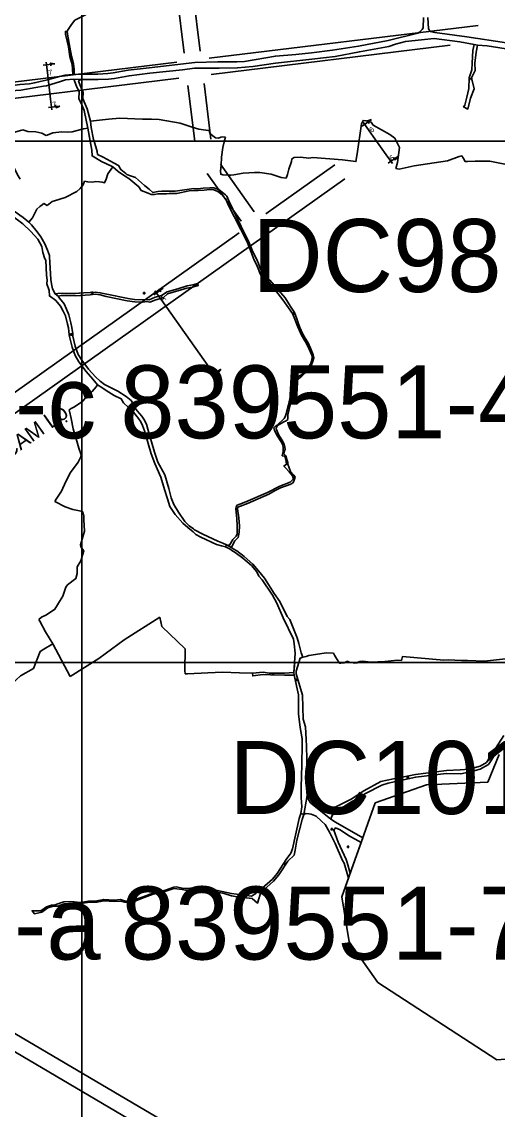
# Model space of a CAD drawing. Extents: x 548357 to 553070, y 1834500 to 1842500.
# Drawn here: x 551442 to 551900, y 1836570 to 1837615 of the extents above; entities that cross this region are included whole.
import ezdxf

# ---------------------------------------------------------------- set-up
doc = ezdxf.new("R2010")
doc.units = 0
for name, color, linetype in [('Level 10', 7, 'Continuous'), ('Level 11', 7, 'Continuous'), ('Level 13', 7, 'Continuous'), ('Level 30', 7, 'Continuous'), ('Level 52', 7, 'Continuous'), ('Level 55', 7, 'Continuous'), ('Level 61', 7, 'Continuous'), ('Level 62', 7, 'Continuous'), ('Level 8', 7, 'Continuous')]:
    doc.layers.add(name, color=color, linetype=linetype)

msp = doc.modelspace()

# ---------------------------------------------------------------- linework, layer by layer
at = {"layer": 'Level 10'}
for p, q in [((551876.6, 1837592.9), (551880, 1837592.2)), ((551491.4, 1837564.2), (551492.7, 1837564.2)), ((551492.3, 1837559.7), (551498.8, 1837559.3)), ((551474.3, 1837353.7), (551477.3, 1837351.4)), ((551637.8, 1837110.9), (551638.9, 1837112.8)), ((551638.9, 1837112.8), (551644, 1837109.9)), ((551703.7, 1836990.4), (551703.9, 1836987.9)), ((551713.3, 1836854.1), (551716.3, 1836872.3)), ((551719.4, 1836865.4), (551739.1, 1836849.5)), ((551710.4, 1836855.1), (551713.3, 1836854.1)), ((551757.7, 1836797.9), (551768.2, 1836827.2)), ((551756, 1836793), (551757.7, 1836797.9))]:
    msp.add_line(p, q, dxfattribs=at)
for points in [[(551828.2, 1837618.7), (551827.7, 1837608.9), (551826.7, 1837607.2), (551824.2, 1837604.6), (551822.6, 1837603.6), (551794.1, 1837596.8), (551765.5, 1837591.3), (551740.8, 1837587.3), (551720.5, 1837585), (551705.4, 1837583.3), (551685.9, 1837581.7), (551656.2, 1837576.7), (551648.9, 1837576.2), (551630.7, 1837576.1), (551608.4, 1837575.6), (551564.7, 1837570.5), (551544.4, 1837568.2), (551530.1, 1837565.8), (551524.8, 1837564.9), (551515.2, 1837564.3), (551504.1, 1837564.4), (551500, 1837564.4), (551492.7, 1837564.2)], [(551832.2, 1837618.8), (551832.8, 1837607.9), (551834.4, 1837605.4), (551839, 1837604.5), (551869.8, 1837600.3), (551907.8, 1837594.3), (551917.8, 1837593.7), (551932, 1837598), (551933.6, 1837593), (551914.1, 1837587.2)], [(551491.4, 1837564.2), (551490.9, 1837569.1), (551490.7, 1837573.8), (551488.6, 1837581.2), (551487.2, 1837590.7), (551484.4, 1837602.8), (551484.3, 1837605.4), (551485.8, 1837605.5), (551486.1, 1837602.8), (551488.5, 1837590.4), (551490, 1837581.7), (551492.1, 1837574.2), (551492.5, 1837569), (551492.7, 1837564.2)], [(551498.8, 1837559.3), (551500, 1837559.3), (551504.3, 1837559.4), (551515.8, 1837559.3), (551525.5, 1837559.6), (551531.2, 1837560.3), (551545.4, 1837562.8), (551565.2, 1837565.4), (551596.5, 1837568.4), (551608.3, 1837570), (551631.8, 1837570.2), (551649.5, 1837570.4), (551664.2, 1837571.8), (551686.1, 1837575.1), (551720.8, 1837578.7), (551743.3, 1837581.5), (551766.5, 1837585.9), (551794.9, 1837590.8), (551801.3, 1837593.1), (551810.8, 1837595.6), (551838.4, 1837598.5), (551863, 1837595.4), (551876.6, 1837592.9)], [(551876.6, 1837592.9), (551875.3, 1837587.1), (551874.9, 1837575.1), (551874.5, 1837568.7), (551871.8, 1837561), (551871.6, 1837550.8), (551869.7, 1837542.4), (551867.6, 1837534.8), (551866.5, 1837533), (551870.6, 1837530.9), (551873.3, 1837541.3), (551876.7, 1837550.2), (551874, 1837560.9), (551877.5, 1837568), (551877.2, 1837574.9), (551878.7, 1837585.5), (551880, 1837592.2)], [(551880, 1837592.2), (551889.2, 1837591.5), (551907.4, 1837588.7)], [(551416.3, 1837552.7), (551426.8, 1837552.5), (551440.4, 1837554.4), (551449.6, 1837555.2), (551454.5, 1837556.2), (551455.9, 1837556.4), (551467.1, 1837558.9), (551478.4, 1837562), (551483.8, 1837563.4), (551491.4, 1837564.2)], [(551320.2, 1837525.1), (551321.3, 1837526.2), (551334.4, 1837532.7), (551335.7, 1837533.2), (551339.8, 1837535.8), (551344.8, 1837537.8), (551350.5, 1837538.6), (551362.9, 1837540.2), (551368.7, 1837541.7), (551386.4, 1837544.5), (551401.6, 1837546.7), (551413.2, 1837548), (551416, 1837548), (551427, 1837548.1), (551436.7, 1837548.6), (551441.3, 1837549.2), (551455.7, 1837551.5), (551463.3, 1837553), (551465.9, 1837553.1), (551479.6, 1837557.5), (551484.4, 1837558.8), (551492.3, 1837559.7)], [(551492.3, 1837559.7), (551495, 1837552.8), (551497.4, 1837547.5), (551497.1, 1837540.8), (551499.4, 1837536.5), (551502.2, 1837529.6), (551505.9, 1837512.5), (551509.6, 1837491.6), (551509.8, 1837486), (551518.8, 1837480.6), (551528.5, 1837476), (551529.6, 1837475.5), (551534.8, 1837471.1), (551541.1, 1837466.8), (551545.1, 1837464.3), (551554.8, 1837456.3), (551557, 1837452.7), (551563.8, 1837450.2), (551566.7, 1837448.8), (551569.9, 1837449), (551573.2, 1837449.6), (551581.4, 1837449.5), (551584, 1837449.8), (551591.2, 1837450), (551602.9, 1837452.4), (551607.4, 1837452.8), (551611.7, 1837452.7), (551617.6, 1837453), (551622.7, 1837453.7), (551626.6, 1837453.4), (551630.6, 1837451.9), (551634.8, 1837448.6), (551635.9, 1837446.9), (551638.3, 1837444.9), (551640.2, 1837439.8), (551658.6, 1837403.4), (551662.6, 1837393.5), (551665.4, 1837386.1), (551667.7, 1837381.8), (551669.9, 1837376.4), (551670.9, 1837373.6), (551671.9, 1837371.7), (551673.8, 1837369.8), (551677.4, 1837367.2), (551679.4, 1837365.3), (551693.1, 1837348), (551698.3, 1837340.2), (551702.4, 1837334.9), (551704.6, 1837329.2), (551706.3, 1837324.3), (551710.5, 1837314.5), (551713.1, 1837310.3), (551715.7, 1837306), (551718.3, 1837300.5), (551720.7, 1837294.9), (551721.1, 1837292.8), (551720.8, 1837289.9), (551719.4, 1837286.1), (551715.3, 1837280.6), (551711.1, 1837276.2), (551705.9, 1837273), (551704, 1837271.2), (551703.1, 1837269.3), (551701.6, 1837262.9), (551701.2, 1837259.8), (551698.5, 1837247.3), (551696.1, 1837238.4), (551695.2, 1837235.5), (551694.4, 1837233.9), (551687.4, 1837227.8), (551685.7, 1837226.5), (551684.4, 1837225.2), (551684.9, 1837222.5), (551687.8, 1837217.2), (551691.5, 1837211.6), (551692.8, 1837209), (551693.4, 1837206.4), (551693.4, 1837204.6), (551693.2, 1837202.3), (551692.5, 1837198.3), (551695, 1837197.9), (551695.8, 1837194.7), (551696.5, 1837190.1), (551694.1, 1837188.4), (551695.4, 1837186.8), (551699.2, 1837182.8), (551702.3, 1837179.2), (551703, 1837177), (551702.8, 1837175.9), (551702, 1837174.8), (551699.9, 1837173.1), (551690.2, 1837169.1), (551678.4, 1837163.2), (551657.6, 1837154.1), (551651.7, 1837151.9), (551649.1, 1837150.8), (551648.2, 1837149.2), (551648, 1837147.4), (551648.7, 1837138.2), (551649.1, 1837130.8), (551649.2, 1837125.4), (551649, 1837123.5), (551648.1, 1837121.1), (551645, 1837117.9), (551641.9, 1837112.5), (551638.9, 1837112.8)], [(551498.8, 1837559.3), (551496.9, 1837557.7), (551498.7, 1837553), (551500, 1837549.8), (551501.2, 1837546.8), (551501.1, 1837541), (551502.2, 1837537.9), (551505.1, 1837531.2), (551508.4, 1837519.3), (551508.9, 1837513.2), (551511.2, 1837501.7), (551511.7, 1837500), (551514.6, 1837490.1), (551515.1, 1837487.4), (551520.6, 1837484.8), (551530.9, 1837478.9), (551535.2, 1837476.9), (551537.5, 1837472.9), (551542.1, 1837469.1), (551543.3, 1837468), (551546.6, 1837466.9), (551551.6, 1837465.2), (551560.1, 1837457.6), (551564.5, 1837454), (551568.3, 1837451), (551573.1, 1837451.9), (551576.7, 1837452.3), (551583.6, 1837452.3), (551589.5, 1837452.2), (551591.9, 1837452.4), (551602.9, 1837454.1), (551607.6, 1837454.8), (551611.4, 1837454.4), (551616.5, 1837454.9), (551622.8, 1837455.5), (551626.8, 1837455.3), (551631.8, 1837453.4), (551636.2, 1837449.9), (551637.8, 1837448.6), (551639.1, 1837447.3), (551641.1, 1837442.9), (551652.9, 1837418.1), (551660, 1837404.1), (551664.2, 1837394.1), (551667.7, 1837387.1), (551669.6, 1837382.9), (551671.4, 1837377.4), (551673.3, 1837374.9), (551673.4, 1837372.9), (551674.9, 1837371.4), (551678.8, 1837368.4), (551680.5, 1837366.7), (551695.1, 1837349.7), (551700.4, 1837341.6), (551704.2, 1837335.9), (551706.3, 1837329.6), (551707.9, 1837324.9), (551709.2, 1837321.3), (551711.9, 1837315.6), (551714.4, 1837311.2), (551717.2, 1837306.7), (551719.6, 1837301.4), (551722.2, 1837295.2), (551722.7, 1837292.3), (551721.9, 1837289.2), (551720.4, 1837285.4), (551716.2, 1837279.6), (551711.3, 1837274.8), (551705.1, 1837270), (551703.8, 1837268.5), (551702.4, 1837259.7), (551699.9, 1837247.1), (551697.7, 1837237.5), (551697.9, 1837233.2), (551696.2, 1837231.7), (551694, 1837230.7), (551687.9, 1837227.2), (551686.8, 1837225.7), (551686.6, 1837224), (551689.3, 1837218.1), (551692.8, 1837212.5), (551694.2, 1837209.5), (551694.9, 1837206.6), (551695.2, 1837204.3), (551694.7, 1837202.9), (551694.1, 1837200), (551695.9, 1837198.2), (551696.8, 1837194.8), (551697.7, 1837191.7), (551697.8, 1837190.3), (551700.4, 1837183.2), (551703.7, 1837179.6), (551704.8, 1837177.9), (551704.3, 1837176), (551703.6, 1837174), (551702.6, 1837172.2), (551700.8, 1837171.2), (551690.8, 1837167.4), (551685.7, 1837164.9), (551679.5, 1837161.6), (551658.9, 1837152.6), (551652.3, 1837150.1), (551649.9, 1837148.9), (551649.4, 1837147.5), (551650.7, 1837138.6), (551651.3, 1837130.9), (551651.2, 1837125.4), (551650.7, 1837123.1), (551650.1, 1837120), (551647, 1837116.7), (551643.9, 1837111.1), (551644, 1837109.9)], [(551402, 1837451.3), (551411.8, 1837446.2), (551414.4, 1837444.8), (551423.2, 1837441), (551427.8, 1837437.4), (551434.9, 1837432.9), (551443.5, 1837427), (551449, 1837422.3), (551451.7, 1837419.8), (551457.1, 1837413), (551460.6, 1837408.2), (551464.5, 1837401.5), (551466.9, 1837395.4), (551468.8, 1837390.4), (551469, 1837389.1), (551470.1, 1837367.3), (551471, 1837363.3), (551471.7, 1837358.5), (551474.3, 1837353.7)], [(551432.2, 1837429.1), (551443.4, 1837420.9), (551450.9, 1837413.6), (551457.8, 1837406.2), (551461.5, 1837399.2), (551462.4, 1837393.3), (551464.6, 1837387.2), (551465.4, 1837385.9), (551465.9, 1837371.5), (551466.7, 1837366.9), (551466.4, 1837363.4), (551468.6, 1837356.8), (551468.9, 1837351.6), (551475.1, 1837347.2), (551479.4, 1837341.9), (551482.1, 1837337), (551484.3, 1837332.6), (551486.2, 1837324.5), (551487.3, 1837320.9), (551487.9, 1837314.2), (551488, 1837312.6), (551490.8, 1837302.6), (551493.7, 1837294.4), (551497.1, 1837288.5), (551504.2, 1837279.3), (551510.7, 1837271.9), (551515.1, 1837266.5), (551519.3, 1837263.8), (551523.5, 1837260.9), (551531, 1837256), (551537.9, 1837252.8), (551540, 1837249.1), (551549.5, 1837240), (551554.5, 1837234.1), (551556.6, 1837230.7), (551558.3, 1837227.3), (551560.1, 1837222.1), (551563.7, 1837210.2), (551566.4, 1837200.3), (551570, 1837190.9), (551575.8, 1837177.9), (551579.4, 1837165.8), (551582.3, 1837157.1), (551584.6, 1837149.7), (551589.7, 1837141.9), (551596.9, 1837133.5), (551601.7, 1837129.6), (551606.8, 1837125.2), (551609.3, 1837122.8), (551614.4, 1837120.2), (551629.2, 1837113.3), (551634.1, 1837111.9), (551637.8, 1837110.9)], [(551477.3, 1837351.4), (551480.3, 1837352.1), (551484.8, 1837352.2), (551493.5, 1837351.7), (551507.9, 1837352.7), (551512.7, 1837353.3), (551517.6, 1837352.7), (551523.5, 1837351), (551543.6, 1837347), (551550.8, 1837345.9), (551558.6, 1837345.7), (551562.7, 1837346.4), (551565.4, 1837345.7), (551570.9, 1837348), (551578, 1837349.9), (551582.3, 1837353.6), (551600.8, 1837359), (551606.3, 1837360.1), (551611.8, 1837361.6), (551611.2, 1837363.6), (551606.5, 1837362.4), (551601.2, 1837361.2), (551592.1, 1837358.3), (551582, 1837355.5), (551576.4, 1837351.9), (551570.5, 1837350.4), (551564.7, 1837348), (551550.6, 1837348.2), (551544.4, 1837349.1), (551524, 1837353.2), (551517.6, 1837354.7), (551512.8, 1837355.3), (551508, 1837354.8), (551501.8, 1837354.6), (551493.9, 1837353.9), (551484.8, 1837354.1), (551481.2, 1837354.4), (551477, 1837354.1), (551474.3, 1837353.7)], [(551477.3, 1837351.4), (551478.7, 1837349.4), (551483.1, 1837344), (551485.4, 1837338.8), (551487.4, 1837333.4), (551489.4, 1837325.8), (551490.3, 1837321.2), (551491.2, 1837315.2), (551491.5, 1837312.9), (551493.6, 1837303.4), (551496.6, 1837295.6), (551500.1, 1837290), (551506.5, 1837281.3), (551513, 1837273.9), (551517.6, 1837269.9), (551521.7, 1837266.7), (551534.4, 1837260.4), (551542.6, 1837255), (551547.4, 1837251.2), (551550.9, 1837244.5), (551553.2, 1837241.5), (551557.5, 1837236.2), (551559.5, 1837233.3), (551562.2, 1837228.6), (551563.5, 1837223.8), (551567, 1837211.6), (551569.7, 1837201.7), (551572.8, 1837192.2), (551579.8, 1837180.1), (551583.5, 1837166.8), (551585.9, 1837158), (551588.2, 1837151.5), (551592.7, 1837144.2), (551599, 1837135.3), (551603.2, 1837131.1), (551607.2, 1837128.1), (551608.3, 1837127.3), (551616.2, 1837123.1), (551630.5, 1837116.5), (551635.4, 1837114.6), (551638.9, 1837112.8)], [(551637.8, 1837110.9), (551642.5, 1837108.6), (551644.1, 1837107.5), (551647.3, 1837105.5), (551654.6, 1837100), (551662.8, 1837092.9), (551668.1, 1837086.8), (551669.9, 1837082.7), (551673.2, 1837079.2), (551683.2, 1837064.7), (551687.3, 1837056.9), (551693.4, 1837042.8), (551703.1, 1837022.4), (551703.9, 1837017.8), (551704.9, 1837009), (551703.7, 1836990.4)], [(551644, 1837109.9), (551645.2, 1837109.1), (551648.7, 1837107.1), (551656, 1837101.5), (551664.2, 1837094.2), (551669.7, 1837087.9), (551675.3, 1837080.8), (551684.8, 1837066.2), (551690, 1837058.4), (551697.1, 1837044.2), (551699.6, 1837041.3), (551706.7, 1837023.7), (551708.3, 1837018.2), (551710.5, 1837009.1), (551712.2, 1837005), (551709.7, 1837004.2), (551708.4, 1837000), (551705.8, 1836991.5), (551705.7, 1836989.1), (551711.8, 1836968.5), (551712.4, 1836945.6), (551714.9, 1836938.2), (551715.4, 1836926.2), (551715.6, 1836919.7), (551716.1, 1836907.6), (551715.9, 1836900.4), (551715.7, 1836879.5), (551716.3, 1836872.3)], [(551703.7, 1836990.4), (551694.7, 1836989.7), (551679.9, 1836989.7), (551674, 1836990.6), (551664, 1836989.7), (551664.1, 1836987.1), (551674, 1836988.3), (551681, 1836988), (551694.7, 1836987.7), (551703.9, 1836987.9)], [(551703.9, 1836987.9), (551708, 1836968.8), (551708.1, 1836950.5), (551708.8, 1836945.7), (551709.6, 1836937.6), (551711.4, 1836926.8), (551711.7, 1836920.4), (551711.1, 1836903.1), (551711, 1836890), (551710.6, 1836881.3), (551710.6, 1836870.6), (551711.1, 1836861.4), (551710.4, 1836855.1)], [(551719.4, 1836865.4), (551725.6, 1836862.4), (551731.5, 1836860.9), (551735.6, 1836860.9), (551744, 1836861.6), (551758.5, 1836868.8), (551770.8, 1836876.8), (551787.1, 1836885.7), (551799.3, 1836888.3), (551812.3, 1836890.9), (551820.3, 1836892.4), (551850.1, 1836896.5), (551863.4, 1836897), (551871.9, 1836897.6), (551882.4, 1836900.5), (551888.4, 1836904), (551905.2, 1836929.9)], [(551903.3, 1836921.6), (551890.3, 1836902.1), (551882.6, 1836897.7), (551873, 1836895.2), (551863.8, 1836893.1), (551849.9, 1836893.6), (551820.6, 1836890), (551794.1, 1836884.3), (551788, 1836882.2), (551772.5, 1836874.3), (551762.4, 1836867.8), (551759.9, 1836866.8), (551745, 1836857.6), (551742.2, 1836855.7), (551740, 1836852.4), (551739.1, 1836849.5)], [(551716.3, 1836872.3), (551717.5, 1836868.6), (551719.4, 1836865.4)], [(551710.4, 1836855.1), (551708.8, 1836850.3), (551702.2, 1836821.1), (551700.8, 1836817), (551696.2, 1836811.1), (551687.7, 1836797.4), (551682.9, 1836792.1), (551673, 1836783.5), (551669.4, 1836784), (551666.9, 1836778.4), (551662.9, 1836775.8), (551643.8, 1836778.2), (551630.3, 1836781.1), (551621.2, 1836783.6), (551608.6, 1836783.8), (551599.8, 1836783.2), (551596.2, 1836783.5), (551591, 1836784.7), (551588.3, 1836784.4), (551580.3, 1836781.6), (551573, 1836780), (551568.1, 1836778.8), (551558.9, 1836775.2), (551552.1, 1836773), (551549.9, 1836772), (551547, 1836770.9), (551541.1, 1836771.4), (551537, 1836772.6), (551530.9, 1836772), (551521.1, 1836772.7), (551514.3, 1836771.4), (551506.4, 1836770.9), (551498.8, 1836769.6), (551489.3, 1836770.7), (551482.7, 1836770.2), (551476.1, 1836768), (551473.6, 1836767.3), (551471, 1836767.2), (551466.2, 1836765.5), (551460.6, 1836761.6), (551452.2, 1836761.8), (551454.4, 1836758.9), (551461.6, 1836760.5), (551467.3, 1836764.5), (551471.4, 1836766), (551474, 1836766.2), (551477, 1836766.1), (551483.1, 1836768.4), (551489.6, 1836768.9), (551499.4, 1836768.8), (551507.5, 1836770), (551514.4, 1836769.9), (551521.4, 1836771.3), (551530.9, 1836770.7), (551537, 1836771.1), (551540.9, 1836770.1), (551547.4, 1836769.2), (551550.6, 1836770.7), (551552.5, 1836771.5), (551559.8, 1836774.4), (551568.5, 1836777.7), (551573.1, 1836778.7), (551580.6, 1836780.5), (551588.4, 1836783.1), (551591.2, 1836782.7), (551596.4, 1836782.3), (551599.6, 1836781.4), (551608.6, 1836781.5), (551616.4, 1836782), (551618.4, 1836781.8), (551620.8, 1836781.6), (551630.4, 1836779.7), (551636.5, 1836778.2), (551643.7, 1836776), (551649.2, 1836775.2), (551663.5, 1836773.5), (551668.7, 1836769.1), (551672.2, 1836780.6), (551674.8, 1836782), (551684.1, 1836790.3), (551689.3, 1836796.3), (551697.9, 1836809.4), (551703.8, 1836815.1), (551704.9, 1836819.9), (551706.3, 1836829.4), (551711.7, 1836849.3), (551713.3, 1836854.1)], [(551713.3, 1836854.1), (551715.1, 1836855), (551717.9, 1836854.9), (551720.1, 1836854.6), (551725.1, 1836852.4), (551730.2, 1836847.6), (551733.5, 1836844.4), (551737.7, 1836837.3), (551743.1, 1836826.4), (551750.4, 1836809.9), (551751.8, 1836807.3), (551756, 1836793)], [(551739.1, 1836849.5), (551743.5, 1836846.9), (551769.7, 1836831.6), (551768.2, 1836827.2)], [(551757.7, 1836797.9), (551754.9, 1836808), (551753.8, 1836811.1), (551746.2, 1836827.5), (551741.9, 1836839), (551743.6, 1836841.5), (551747.9, 1836839.3), (551756, 1836834.1), (551768.2, 1836827.2)], [(551756, 1836793), (551749.7, 1836775.3), (551756.6, 1836732.1), (551784.3, 1836693.1), (551898.4, 1836618.7), (552074.7, 1836632), (552087.9, 1836623.9), (552099.3, 1836606.4), (552100.8, 1836585.9), (552091.8, 1836533.6)]]:
    msp.add_lwpolyline(points, dxfattribs=at)
at = {"layer": 'Level 11'}
for p, q in [((551488.2, 1837584.9), (551487.6, 1837584.9)), ((551488.8, 1837585.5), (551488.2, 1837584.9)), ((551488.2, 1837584.9), (551488.8, 1837584.3)), ((551488.8, 1837586.1), (551488.8, 1837585.5)), ((551489.4, 1837584.9), (551488.8, 1837585.5)), ((551488.8, 1837584.3), (551489.4, 1837584.9)), ((551490.1, 1837584.9), (551489.4, 1837584.9)), ((551488.8, 1837584.3), (551488.8, 1837583.6)), ((551873.4, 1837559.9), (551872.7, 1837559.9)), ((551874, 1837560.5), (551873.4, 1837559.9)), ((551873.4, 1837559.9), (551874, 1837559.3)), ((551874, 1837561.2), (551874, 1837560.5)), ((551874.6, 1837559.9), (551874, 1837560.5)), ((551874, 1837559.3), (551874.6, 1837559.9)), ((551874, 1837559.3), (551874, 1837558.7)), ((551875.2, 1837559.9), (551874.6, 1837559.9)), ((551509.9, 1837355.2), (551509.2, 1837354.6)), ((551509.9, 1837355.9), (551509.9, 1837355.2)), ((551510.5, 1837354.6), (551509.9, 1837355.2)), ((551559.7, 1837355.5), (551559.7, 1837354.9)), ((551509.2, 1837354.6), (551508.6, 1837354.6)), ((551509.2, 1837354.6), (551509.9, 1837354)), ((551509.9, 1837354), (551510.5, 1837354.6)), ((551509.9, 1837354), (551509.9, 1837353.4)), ((551511.1, 1837354.6), (551510.5, 1837354.6)), ((551559.1, 1837354.3), (551558.5, 1837354.3)), ((551559.7, 1837354.9), (551559.1, 1837354.3)), ((551559.1, 1837354.3), (551559.7, 1837353.6)), ((551560.4, 1837354.3), (551559.7, 1837354.9)), ((551559.7, 1837353.6), (551560.4, 1837354.3)), ((551559.7, 1837353.6), (551559.7, 1837353)), ((551561, 1837354.3), (551560.4, 1837354.3)), ((551702.9, 1837334.8), (551702.3, 1837334.8)), ((551703.5, 1837335.4), (551702.9, 1837334.8)), ((551702.9, 1837334.8), (551703.5, 1837334.2)), ((551703.5, 1837336), (551703.5, 1837335.4)), ((551704.2, 1837334.8), (551703.5, 1837335.4)), ((551703.5, 1837334.2), (551704.2, 1837334.8)), ((551704.8, 1837334.8), (551704.2, 1837334.8)), ((551703.5, 1837334.2), (551703.5, 1837333.5)), ((551489, 1837314.5), (551488.4, 1837314.5)), ((551489.6, 1837315.1), (551489, 1837314.5)), ((551489, 1837314.5), (551489.6, 1837313.9)), ((551489.6, 1837315.8), (551489.6, 1837315.1)), ((551490.2, 1837314.5), (551489.6, 1837315.1)), ((551489.6, 1837313.9), (551490.2, 1837314.5)), ((551489.6, 1837313.9), (551489.6, 1837313.3)), ((551490.9, 1837314.5), (551490.2, 1837314.5)), ((551683.6, 1836990.2), (551683.6, 1836989.5)), ((551682.9, 1836988.9), (551682.3, 1836988.9)), ((551683.6, 1836989.5), (551682.9, 1836988.9)), ((551682.9, 1836988.9), (551683.6, 1836988.3)), ((551684.2, 1836988.9), (551683.6, 1836989.5)), ((551683.6, 1836988.3), (551684.2, 1836988.9)), ((551683.6, 1836988.3), (551683.6, 1836987.7)), ((551684.8, 1836988.9), (551684.2, 1836988.9)), ((551705.5, 1836983.4), (551704.8, 1836983.4)), ((551706.1, 1836984.1), (551705.5, 1836983.4)), ((551705.5, 1836983.4), (551706.1, 1836982.8)), ((551706.1, 1836984.7), (551706.1, 1836984.1)), ((551706.7, 1836983.4), (551706.1, 1836984.1)), ((551706.1, 1836982.8), (551706.7, 1836983.4)), ((551706.1, 1836982.8), (551706.1, 1836982.2)), ((551707.3, 1836983.4), (551706.7, 1836983.4)), ((551812.3, 1836889.7), (551811.7, 1836889.7)), ((551812.9, 1836890.3), (551812.3, 1836889.7)), ((551812.3, 1836889.7), (551812.9, 1836889.1)), ((551812.9, 1836891), (551812.9, 1836890.3)), ((551813.6, 1836889.7), (551812.9, 1836890.3)), ((551812.9, 1836889.1), (551813.6, 1836889.7)), ((551812.9, 1836889.1), (551812.9, 1836888.5)), ((551814.2, 1836889.7), (551813.6, 1836889.7)), ((551739.5, 1836839.9), (551738.9, 1836839.9)), ((551740.1, 1836840.6), (551739.5, 1836839.9)), ((551739.5, 1836839.9), (551740.1, 1836839.3)), ((551740.1, 1836841.2), (551740.1, 1836840.6)), ((551740.8, 1836839.9), (551740.1, 1836840.6)), ((551740.1, 1836839.3), (551740.8, 1836839.9)), ((551740.1, 1836839.3), (551740.1, 1836838.7)), ((551741.4, 1836839.9), (551740.8, 1836839.9)), ((551754.9, 1836823.1), (551754.3, 1836823.1)), ((551755.6, 1836823.7), (551754.9, 1836823.1)), ((551754.9, 1836823.1), (551755.6, 1836822.4)), ((551755.6, 1836824.3), (551755.6, 1836823.7)), ((551756.2, 1836823.1), (551755.6, 1836823.7)), ((551755.6, 1836822.4), (551756.2, 1836823.1)), ((551756.8, 1836823.1), (551756.2, 1836823.1)), ((551755.6, 1836822.4), (551755.6, 1836821.8)), ((551694.4, 1836807), (551693.8, 1836807)), ((551695, 1836807.6), (551694.4, 1836807)), ((551694.4, 1836807), (551695, 1836806.4)), ((551695, 1836808.3), (551695, 1836807.6)), ((551695.6, 1836807), (551695, 1836807.6)), ((551695, 1836806.4), (551695.6, 1836807)), ((551695, 1836806.4), (551695, 1836805.8)), ((551696.3, 1836807), (551695.6, 1836807))]:
    msp.add_line(p, q, dxfattribs=at)
for centre in [(551488.8, 1837584.9), (551874, 1837559.9), (551509.9, 1837354.6), (551559.7, 1837354.3), (551703.5, 1837334.8), (551489.6, 1837314.5), (551683.6, 1836988.9), (551706.1, 1836983.4), (551812.9, 1836889.7), (551740.1, 1836839.9), (551755.6, 1836823.1), (551695, 1836807)]:
    msp.add_circle(centre, 0.15, dxfattribs=at)
at = {"layer": 'Level 13'}
for points in [[(551463, 1837573), (551474, 1837574.4)], [(551465.7, 1837575.9), (551466.9, 1837565.9)], [(551474, 1837574.4), (551469.9, 1837575.1), (551470.3, 1837572.3)], [(551466.9, 1837565.9), (551470, 1837540.4)], [(551467.9, 1837532.5), (551479, 1837533.8)], [(551471.2, 1837530.3), (551470, 1837540.4)], [(551479, 1837533.8), (551475.2, 1837532.1), (551474.8, 1837535)], [(551769, 1837514.4), (551778.1, 1837520.8)], [(551770.1, 1837518.2), (551775.9, 1837509.9)], [(551778.1, 1837520.8), (551774.2, 1837519.5), (551775.8, 1837517.2)], [(551775.9, 1837509.9), (551792.3, 1837486.9)], [(551798.2, 1837478.6), (551792.3, 1837486.9)], [(551794.2, 1837478.9), (551803.3, 1837485.4)], [(551803.3, 1837485.4), (551800.7, 1837482.1), (551799.1, 1837484.4)], [(551569.1, 1837352.7), (551578.2, 1837359.2)], [(551570.1, 1837356.6), (551576, 1837348.3)], [(551578.2, 1837359.2), (551574.2, 1837357.9), (551575.9, 1837355.6)], [(551576, 1837348.3), (551622.5, 1837282.8)], [(551628.3, 1837274.5), (551622.5, 1837282.8)], [(551624.4, 1837274.9), (551633.5, 1837281.3)], [(551633.5, 1837281.3), (551630.9, 1837278), (551629.3, 1837280.3)]]:
    msp.add_lwpolyline(points, dxfattribs=at)
at = {"layer": 'Level 30'}
for p, q in [((551622.4, 1837579.6), (551880.6, 1837611)), ((551624.3, 1837564.2), (551853.8, 1837592.1)), ((551324.5, 1837543.5), (551591.1, 1837575.8)), ((551332.1, 1837528.8), (551593, 1837560.4)), ((551601.9, 1837553.5), (551608.4, 1837500)), ((551617.3, 1837555.3), (551623.8, 1837501.9)), ((551633.1, 1837477.9), (551665.5, 1837432.3)), ((551676.7, 1837430.4), (551743, 1837477.5)), ((551176.8, 1837055.1), (551752.6, 1837464.1)), ((551620.4, 1837469), (551652.9, 1837423.3)), ((551163.6, 1837065.9), (551651, 1837412.1))]:
    msp.add_line(p, q, dxfattribs=at)
for points in [[(551348.5, 1837748.5), (550483.8, 1837722.1), (550485.2, 1837710), (550679.9, 1837088.9), (551354.5, 1836691.7), (551571.9, 1836563.7), (551789.1, 1836436.9), (552265, 1836150.2)], [(550031.9, 1837602.3), (550349, 1837684.3), (550351.6, 1837685), (550448.4, 1837710), (550459.8, 1837721.4), (550468.8, 1837721.6), (550470.5, 1837706.8), (550667.3, 1837078.9), (551346.9, 1836678.7), (551564.3, 1836550.7), (551781.4, 1836424), (552265.3, 1836132.4)], [(551598.1, 1837584.7), (551591.5, 1837639.3), (551606.9, 1837641.2), (551613.5, 1837586.6)]]:
    msp.add_lwpolyline(points, dxfattribs=at)
at = {"layer": 'Level 52'}
for p, q in [((551492.7, 1837564.2), (551500, 1837564.4)), ((551500, 1837564.4), (551500, 1837559.3)), ((551500, 1837549.8), (551500, 1837534.9)), ((551508.1, 1837500), (551505.9, 1837512.5)), ((551511.7, 1837500), (551508.1, 1837500)), ((551508.1, 1837500), (551511.7, 1837500)), ((551463.4, 1837440.3), (551466.7, 1837438.5)), ((551466.7, 1837438.5), (551463.4, 1837440.3)), ((551500, 1837352.1), (551500, 1837354.5)), ((551500, 1837354.5), (551500, 1837352.1)), ((551500, 1837290.1), (551496.6, 1837295.6)), ((551496.6, 1837295.6), (551500, 1837290.1)), ((551500, 1837284.7), (551500, 1837290.1)), ((551500, 1837290.1), (551500, 1837284.7)), ((551472.1, 1837017.9), (551488.7, 1836986.5)), ((551704.4, 1837000), (551708.4, 1837000))]:
    msp.add_line(p, q, dxfattribs=at)
for points in [[(551512.4, 1837628.1), (551503.5, 1837621.4), (551493.4, 1837616.2), (551490.1, 1837611.9), (551486.8, 1837607.3), (551485.8, 1837605.5), (551486.1, 1837602.8), (551488.5, 1837590.4), (551490, 1837581.7), (551492.1, 1837574.2), (551492.5, 1837569), (551492.7, 1837564.2)], [(551500, 1837559.3), (551498.8, 1837559.3), (551496.9, 1837557.7), (551498.7, 1837553), (551500, 1837549.8)], [(551500, 1837534.9), (551502.2, 1837529.6), (551505.9, 1837512.5), (551508.1, 1837500)], [(551637.8, 1837503.8), (551635.4, 1837504.2), (551633.4, 1837503.9), (551631.1, 1837503.1), (551628.3, 1837503.2), (551622.9, 1837507.5), (551622.4, 1837510.2), (551619.2, 1837510.8), (551612.2, 1837511.7), (551606, 1837513.6), (551594.3, 1837517.5), (551574.1, 1837520.9), (551566.9, 1837521.1), (551558.3, 1837521.3), (551536.5, 1837522.3), (551525.6, 1837521.3), (551514, 1837520.1), (551508.4, 1837519.3)], [(551508.4, 1837519.3), (551514, 1837520.1), (551525.6, 1837521.3), (551536.5, 1837522.3), (551558.3, 1837521.3), (551566.9, 1837521.1), (551574.1, 1837520.9), (551594.3, 1837517.5), (551606, 1837513.6), (551612.2, 1837511.7), (551619.2, 1837510.8), (551622.4, 1837510.2), (551622.9, 1837507.5), (551628.3, 1837503.2), (551631.1, 1837503.1), (551633.4, 1837503.9), (551635.4, 1837504.2), (551637.8, 1837503.8)], [(551505.9, 1837512.5), (551501.7, 1837512), (551490.8, 1837509.2), (551486.7, 1837508.8), (551480.9, 1837509.2)], [(551508.4, 1837519.3), (551508.9, 1837513.2), (551511.2, 1837501.7), (551511.7, 1837500)], [(551511.7, 1837500), (551511.2, 1837501.7), (551508.9, 1837513.2), (551508.4, 1837519.3)], [(551721.9, 1837484.4), (551750.3, 1837482.3), (551763.1, 1837480.6), (551764.3, 1837487.9), (551768.5, 1837516.9), (551770, 1837520), (551772.9, 1837519.5), (551777.9, 1837518.3)], [(551777.9, 1837518.3), (551772.9, 1837519.5), (551770, 1837520), (551768.5, 1837516.9), (551764.3, 1837487.9), (551763.1, 1837480.6)], [(551801.6, 1837473.8), (551803.2, 1837479.8), (551804.9, 1837493.9), (551800.5, 1837503.1), (551795.8, 1837506.5), (551779.7, 1837515.6), (551777.9, 1837518.3)], [(551777.9, 1837518.3), (551779.7, 1837515.6), (551795.8, 1837506.5), (551800.5, 1837503.1), (551804.9, 1837493.9), (551803.2, 1837479.8), (551801.6, 1837473.8), (551804.7, 1837473.4), (551819, 1837476.3), (551851.1, 1837481.1), (551862.3, 1837485.3), (551864.9, 1837486.2)], [(551443.2, 1837510.9), (551435.8, 1837508.6), (551423.5, 1837502.3), (551421.8, 1837500.7), (551422.2, 1837497.8), (551426.6, 1837489.5), (551430.1, 1837484.4), (551431.3, 1837482.6), (551437.8, 1837468.6), (551440.9, 1837463.7)], [(551465.7, 1837505.5), (551461.6, 1837507.7), (551455.7, 1837509), (551448.1, 1837509.5), (551443.2, 1837510.9)], [(551480.9, 1837509.2), (551472.1, 1837508.2), (551466.8, 1837506), (551465.7, 1837505.5)], [(551633.3, 1837468.4), (551633.2, 1837471.2), (551633.9, 1837477.1), (551634.1, 1837484.9), (551635.5, 1837493.9), (551636.9, 1837500.9), (551637.8, 1837503.8)], [(551637.8, 1837503.8), (551636.9, 1837500.9), (551635.5, 1837493.9), (551634.1, 1837484.9), (551633.9, 1837477.1), (551633.2, 1837471.2), (551633.3, 1837468.4), (551635.3, 1837467.9), (551641.3, 1837467.4), (551643.2, 1837467.5), (551646, 1837467.9), (551654.9, 1837469.4), (551665.9, 1837470.2), (551670.8, 1837469.9), (551681.9, 1837468.3), (551691.4, 1837465.3), (551696.1, 1837464.7), (551697.6, 1837468), (551698.8, 1837473.2), (551701.2, 1837480.5), (551701.5, 1837483.2)], [(551518.8, 1837480.6), (551509.8, 1837486), (551509.6, 1837491.6), (551508.1, 1837500)], [(551508.1, 1837500), (551509.6, 1837491.6), (551509.8, 1837486), (551518.8, 1837480.6)], [(551529.6, 1837475.5), (551528.5, 1837476), (551518.8, 1837480.6)], [(551518.8, 1837480.6), (551528.5, 1837476), (551529.6, 1837475.5)], [(551701.5, 1837483.2), (551701.2, 1837480.5), (551698.8, 1837473.2), (551697.6, 1837468), (551696.1, 1837464.7)], [(551721.9, 1837484.4), (551717.8, 1837483.8), (551710, 1837484.9), (551703.9, 1837484.6), (551701.5, 1837483.2)], [(551701.5, 1837483.2), (551703.9, 1837484.6), (551710, 1837484.9), (551717.8, 1837483.8), (551721.9, 1837484.4)], [(551763.1, 1837480.6), (551750.3, 1837482.3), (551721.9, 1837484.4)], [(551864.9, 1837486.2), (551862.3, 1837485.3), (551851.1, 1837481.1), (551819, 1837476.3), (551804.7, 1837473.4), (551801.6, 1837473.8)], [(551868.1, 1837480.5), (551866.4, 1837483.5), (551864.9, 1837486.2)], [(551864.9, 1837486.2), (551866.4, 1837483.5), (551868.1, 1837480.5), (551870.3, 1837480.7), (551877.8, 1837481), (551891.7, 1837480.9)], [(551891.7, 1837480.9), (551877.8, 1837481), (551870.3, 1837480.7), (551868.1, 1837480.5)], [(551921.4, 1837475.3), (551912.7, 1837476.9), (551891.7, 1837480.9)], [(551891.7, 1837480.9), (551912.7, 1837476.9), (551921.4, 1837475.3)], [(551466.7, 1837438.5), (551471.6, 1837442.2), (551473.6, 1837442.8), (551484, 1837446.2), (551495.1, 1837451.7), (551498.4, 1837454.6), (551501.3, 1837458.1), (551502.7, 1837461.6), (551505.6, 1837461), (551510.2, 1837460.7), (551513.4, 1837461.4), (551516.8, 1837461.1), (551519.6, 1837460.9), (551521.7, 1837460.1), (551523.2, 1837463.7), (551524.9, 1837468.9), (551529.6, 1837475.5)], [(551529.6, 1837475.5), (551524.9, 1837468.9), (551523.2, 1837463.7), (551521.7, 1837460.1), (551519.6, 1837460.9), (551516.8, 1837461.1), (551513.4, 1837461.4), (551510.2, 1837460.7), (551505.6, 1837461), (551502.7, 1837461.6), (551501.3, 1837458.1), (551498.4, 1837454.6), (551495.1, 1837451.7), (551484, 1837446.2), (551473.6, 1837442.8), (551471.6, 1837442.2), (551466.7, 1837438.5)], [(551696.1, 1837464.7), (551691.4, 1837465.3), (551681.9, 1837468.3), (551670.8, 1837469.9), (551665.9, 1837470.2), (551654.9, 1837469.4), (551646, 1837467.9), (551643.2, 1837467.5)], [(551643.2, 1837467.5), (551641.3, 1837467.4), (551635.3, 1837467.9), (551633.3, 1837468.4)], [(551449, 1837422.3), (551452.6, 1837426.6), (551456.9, 1837434.8), (551459.5, 1837437.5), (551460.7, 1837438.2), (551463.4, 1837440.3)], [(551463.4, 1837440.3), (551460.7, 1837438.2), (551459.5, 1837437.5), (551456.9, 1837434.8), (551452.6, 1837426.6), (551449, 1837422.3)], [(551477, 1837354.1), (551474.3, 1837353.7), (551471.7, 1837358.5), (551471, 1837363.3), (551470.1, 1837367.3), (551469, 1837389.1), (551468.8, 1837390.4), (551466.9, 1837395.4), (551464.5, 1837401.5), (551460.6, 1837408.2), (551457.1, 1837413), (551451.7, 1837419.8), (551449, 1837422.3)], [(551449, 1837422.3), (551451.7, 1837419.8), (551457.1, 1837413), (551460.6, 1837408.2), (551464.5, 1837401.5), (551466.9, 1837395.4), (551468.8, 1837390.4), (551469, 1837389.1), (551470.1, 1837367.3), (551471, 1837363.3), (551471.7, 1837358.5), (551474.3, 1837353.7), (551477, 1837354.1), (551481.2, 1837354.4), (551484.8, 1837354.1), (551493.9, 1837353.9), (551500, 1837354.5)], [(551500, 1837354.5), (551493.9, 1837353.9), (551484.8, 1837354.1), (551481.2, 1837354.4), (551477, 1837354.1)], [(551496.6, 1837295.6), (551493.6, 1837303.4), (551491.5, 1837312.9), (551491.2, 1837315.2), (551490.3, 1837321.2), (551489.4, 1837325.8), (551487.4, 1837333.4), (551485.4, 1837338.8), (551483.1, 1837344), (551478.7, 1837349.4), (551477.3, 1837351.4), (551480.3, 1837352.1), (551484.8, 1837352.2), (551493.5, 1837351.7), (551500, 1837352.1)], [(551500, 1837352.1), (551493.5, 1837351.7), (551484.8, 1837352.2), (551480.3, 1837352.1), (551477.3, 1837351.4), (551478.7, 1837349.4), (551483.1, 1837344), (551485.4, 1837338.8), (551487.4, 1837333.4), (551489.4, 1837325.8), (551490.3, 1837321.2), (551491.2, 1837315.2), (551491.5, 1837312.9), (551493.6, 1837303.4), (551496.6, 1837295.6)], [(551515.1, 1837266.5), (551510.7, 1837271.9), (551504.2, 1837279.3), (551500, 1837284.7)], [(551500, 1837284.7), (551504.2, 1837279.3), (551510.7, 1837271.9), (551515.1, 1837266.5)], [(551487.7, 1837242.5), (551489.7, 1837243.6), (551493.1, 1837245.2), (551500.8, 1837250.7), (551504.6, 1837255), (551509.1, 1837259), (551509.9, 1837259.8), (551513.8, 1837264.4), (551515.1, 1837266.5)], [(551515.1, 1837266.5), (551513.8, 1837264.4), (551509.9, 1837259.8), (551509.1, 1837259), (551504.6, 1837255), (551500.8, 1837250.7), (551493.1, 1837245.2), (551489.7, 1837243.6), (551487.7, 1837242.5)], [(551493.8, 1837216.2), (551491.7, 1837224.2), (551489.7, 1837234.1), (551488, 1837241.2), (551487.7, 1837242.5)], [(551487.7, 1837242.5), (551488, 1837241.2), (551489.7, 1837234.1), (551491.7, 1837224.2), (551493.8, 1837216.2)], [(551474.2, 1837154.4), (551475.4, 1837156.6), (551480.4, 1837164.2), (551484.7, 1837173.5), (551489.2, 1837182.2), (551496.4, 1837192.2), (551498.6, 1837196.6), (551499.2, 1837199.1), (551497.2, 1837205.6), (551494.6, 1837214.7), (551493.8, 1837216.2)], [(551493.8, 1837216.2), (551494.6, 1837214.7), (551497.2, 1837205.6), (551499.2, 1837199.1), (551498.6, 1837196.6), (551496.4, 1837192.2), (551489.2, 1837182.2), (551484.7, 1837173.5), (551480.4, 1837164.2), (551475.4, 1837156.6), (551474.2, 1837154.4)], [(551501.1, 1837144.6), (551499.4, 1837145.3), (551491.2, 1837146.6), (551484.1, 1837149.4), (551474.2, 1837154.4)], [(551474.2, 1837154.4), (551484.1, 1837149.4), (551491.2, 1837146.6), (551499.4, 1837145.3), (551501.1, 1837144.6)], [(551458.8, 1837041.3), (551461.3, 1837043.5), (551466, 1837045.8), (551474.1, 1837051.1), (551480, 1837060.9), (551481.8, 1837063.5), (551484.6, 1837072.1), (551486.1, 1837074.4), (551494.2, 1837080.4), (551495.5, 1837085.3), (551495.6, 1837091.9), (551498.9, 1837097.4), (551501.8, 1837107), (551499.1, 1837111), (551498.7, 1837112.9), (551502.5, 1837126), (551502, 1837136.7), (551501.8, 1837140.6), (551501.1, 1837144.6)], [(551501.1, 1837144.6), (551501.8, 1837140.6), (551502, 1837136.7), (551502.5, 1837126), (551498.7, 1837112.9), (551499.1, 1837111), (551501.8, 1837107), (551498.9, 1837097.4), (551495.6, 1837091.9), (551495.5, 1837085.3), (551494.2, 1837080.4), (551486.1, 1837074.4), (551484.6, 1837072.1), (551481.8, 1837063.5), (551480, 1837060.9), (551474.1, 1837051.1), (551466, 1837045.8), (551461.3, 1837043.5), (551458.8, 1837041.3)], [(551488.7, 1836986.5), (551516.3, 1837003.7), (551540.7, 1837021.8), (551574.8, 1837043.6)], [(551574.8, 1837043.6), (551576.9, 1837034.6), (551599.1, 1837013)], [(551472.1, 1837017.9), (551465.2, 1837029.4), (551459.5, 1837039.6), (551458.8, 1837041.3)], [(551458.8, 1837041.3), (551459.5, 1837039.6), (551465.2, 1837029.4), (551472.1, 1837017.9)], [(551453.5, 1836994.2), (551460.1, 1837010.6), (551463.6, 1837012.6), (551472.1, 1837017.9)], [(551599.1, 1837013), (551598.9, 1836992.2), (551599.3, 1836989.2)], [(551708.4, 1837000), (551709.7, 1837004.2), (551712.2, 1837005)], [(551712.2, 1837005), (551715.4, 1837005.7), (551717.9, 1837006.6), (551724.2, 1837007.5), (551734.7, 1837009.1), (551741.5, 1837009), (551742.5, 1837007.1), (551744.6, 1837003.8), (551747.4, 1836999.3), (551748.8, 1836999.2), (551751.9, 1836999.6), (551755.2, 1837001.1)], [(551755.2, 1837001.1), (551755.9, 1837000.7), (551761.7, 1836999.4), (551764.5, 1836999.8), (551765.9, 1837000.6), (551766.9, 1837000.9)], [(551766.9, 1837000.9), (551769.7, 1837001.1), (551777.4, 1837000.4), (551791, 1837000.9), (551803.1, 1837002.2), (551806.8, 1837002)], [(551806.8, 1837002), (551807.8, 1837005.7), (551847.6, 1837002.3), (551851.6, 1837002.5)], [(551851.6, 1837002.5), (551864.4, 1837002), (551870.2, 1837002), (551886.6, 1837001.3), (551909.8, 1837003.8), (551911.6, 1837004.3)], [(551428.7, 1836975.7), (551441.1, 1836987.2), (551453.5, 1836994.2)], [(551599.3, 1836989.2), (551601.3, 1836989.1), (551621.1, 1836990.2), (551634.9, 1836990.6), (551651.4, 1836989.9), (551664, 1836989.7)], [(551664, 1836989.7), (551674, 1836990.6), (551679.9, 1836989.7), (551694.7, 1836989.7), (551703.7, 1836990.4)], [(551703.7, 1836990.4), (551704.4, 1837000)]]:
    msp.add_lwpolyline(points, dxfattribs=at)
at = {"layer": 'Level 61'}
for p, q in [((551500, 1835000), (551500, 1841000)), ((549500, 1837500), (552500, 1837500)), ((550000, 1837000), (552000, 1837000))]:
    msp.add_line(p, q, dxfattribs=at)
at = {"layer": 'Level 8'}
msp.add_lwpolyline([(551900.8, 1836911.7), (551889.8, 1836885.2), (551831, 1836882.6), (551781.7, 1836865.3), (551749.7, 1836775.3), (551756.6, 1836732), (551784.3, 1836693.1), (551898.4, 1836618.7), (552074.6, 1836632), (552087.9, 1836623.9), (552099.3, 1836606.4), (552100.8, 1836585.9), (552091.8, 1836533.6)], dxfattribs=at)

# ---------------------------------------------------------------- texts
at = {"layer": 'Level 13'}
for s, rotation, p in [('7', 6.9246, (551468, 1837563.1)), ('7', 6.9246, (551471.8, 1837532.5)), ('6', 35.3857, (551778.2, 1837508)), ('6', 35.3857, (551797.5, 1837480.7)), ('A', 35.3857, (551577.2, 1837345.7)), ('A', 35.3857, (551626.7, 1837275.9))]:
    msp.add_text(s, height=5.21, rotation=rotation, dxfattribs=at).set_placement(p)
at = {"layer": 'Level 30'}
msp.add_text('CAO TốC LAO BảO - CAM Lộ', height=15, rotation=35.3857, dxfattribs=at).set_placement((551269.4, 1837081.1))
at = {"layer": 'Level 55'}
for s, p in [('839551-4-c', (551040.2, 1837215)), ('839551-4-d', (551536.9, 1837215)), ('839551-7-a', (551039.2, 1836715)), ('839551-7-b', (551537.4, 1836715))]:
    msp.add_text(s, height=70, dxfattribs=at).set_placement(p)
at = {"layer": 'Level 62'}
for s, p in [('DC98', (551663.6, 1837355.4)), ('DC101', (551641.7, 1836854.6))]:
    msp.add_text(s, height=70, dxfattribs=at).set_placement(p)

doc.saveas('drawing.dxf')
